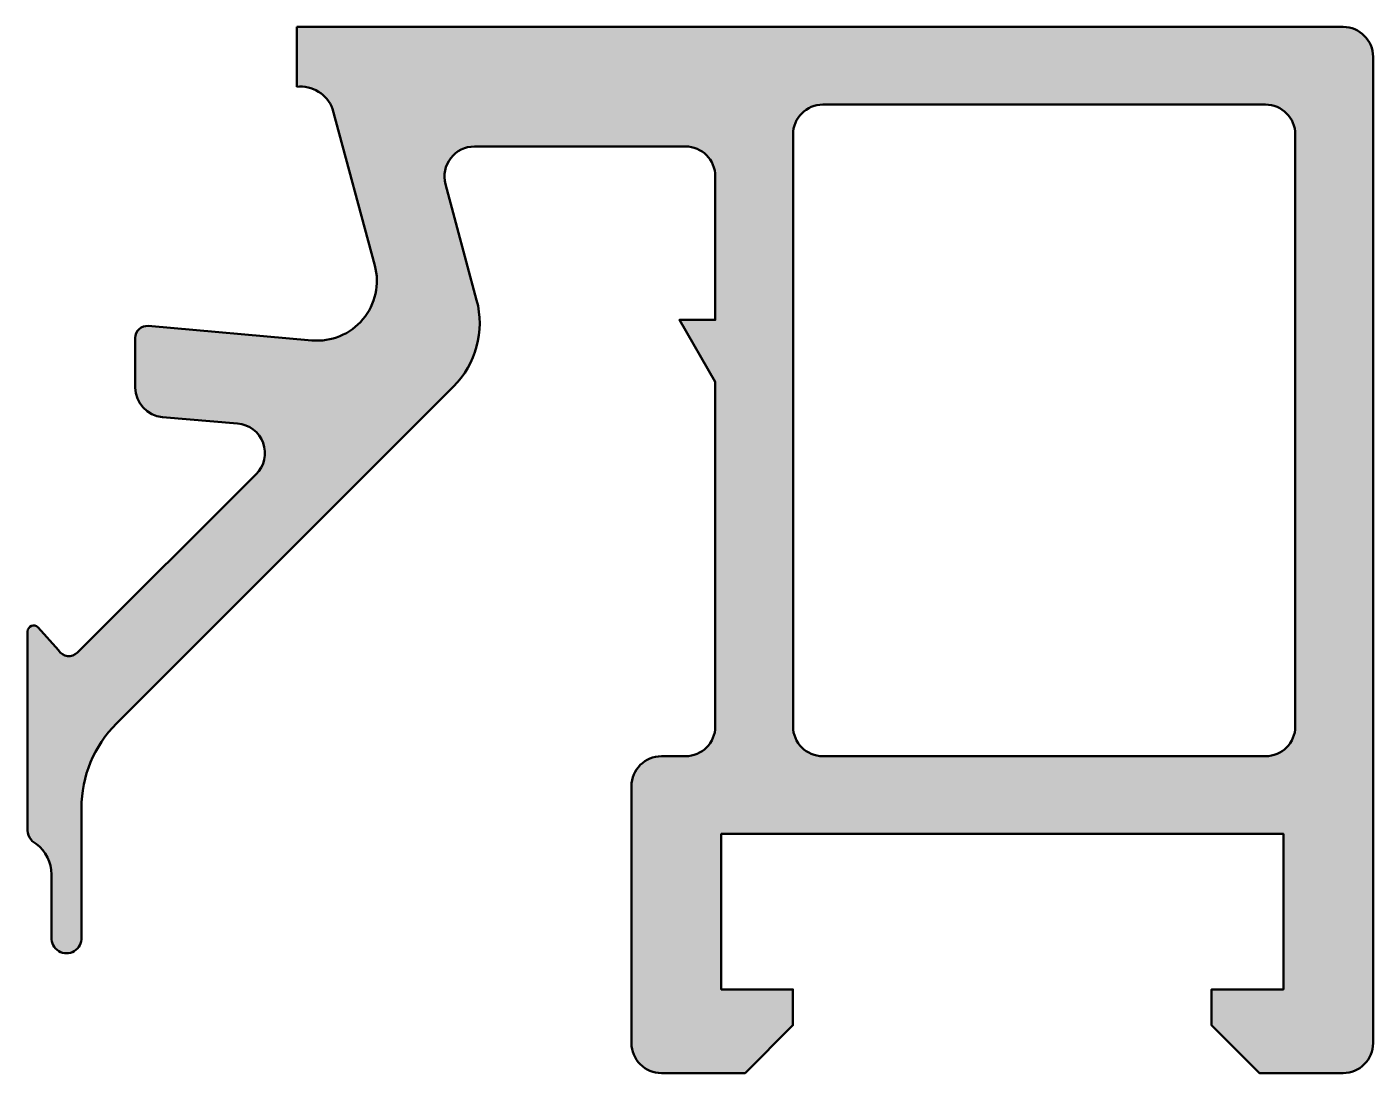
# Model space of a CAD drawing. Extents: x -4 to 18.5, y -17.5 to 0.
import ezdxf

# ---------------------------------------------------------------- set-up
doc = ezdxf.new("R2010")
doc.units = 0
doc.layers.add('0S-Alu contour', color=7, linetype='Continuous', lineweight=50)
doc.layers.add('0S-Alu hatch', color=252, linetype='Continuous', lineweight=25)

# ---------------------------------------------------------------- blocks, each defined once
blk = doc.blocks.new('361680__23BE7E81_31CE_4272_983F_886310ABAEE1_')
at = {"layer": '0S-Alu hatch'}
h = blk.add_hatch(color=256, dxfattribs=at)
edge = h.paths.add_edge_path()
edge.add_line((0.5000152587890625, 1e-16), (0.5000152587890627, -0.9999999999999429))
edge.add_ellipse((0.5581817626953676, -1.575785570622138), major_axis=(-0.5787161355219061, 0), ratio=1, start_angle=200.7654752575468, end_angle=275.76851392949766, ccw=False)
edge.add_line((1.099304199218864, -1.370605468749943), (1.806310892105103, -3.989305734634285))
edge.add_ellipse((0.8403832473466776, -4.2481283920515), major_axis=(-1.000002691446912, 0), ratio=1, start_angle=84.99991221832408, end_angle=195.0001729510592, ccw=False)
edge.add_line((0.7532257437707158, -5.244325637817354), (-1.982380199914358, -5.002422972676811))
edge.add_arc((-1.999996948242215, -5.2016455873025), 0.1999999999998576, 84.94662429489136, 180)
edge.add_line((-2.199996948242072, -5.2016455873025), (-2.199996948242186, -6.030929565429801))
edge.add_arc((-1.700000365970359, -6.030928096721888), 0.499996582273985, 180.0001683017204, 265.0002310809083)
edge.add_line((-1.743575930595396, -6.529022216796875), (-0.4884560108182528, -6.632524967193575))
edge.add_ellipse((-0.5320211618930953, -7.130615319408205), major_axis=(-0.4999919212922028, 0), ratio=1, start_angle=134.9999535197909, end_angle=265.0013822349299, ccw=False)
edge.add_line((-0.1784737706184376, -7.484163284301729), (-3.16664123535156, -10.46667480468744))
edge.add_ellipse((-3.308065351550825, -10.32518575979806), major_axis=(-0.2000498199610613, 0), ratio=1, start_angle=30.01207930669642, end_angle=134.9868505946015, ccw=False)
edge.add_line((-3.48129248619068, -10.42524719238284), (-3.825853976675714, -10.04450224947842))
edge.add_arc((-3.900000000000074, -10.11160193073824), 0.0999999999999242, 42.14404596601954, 180)
edge.add_line((-3.999999999999998, -10.11160193073824), (-3.999999999999997, -13.40162658691369))
edge.add_arc((-3.73638526512859, -13.42979543694995), 0.2651154702270074, 173.9007388061721, 243.2260988184281)
edge.add_ellipse((-4.238387879203146, -14.17755258061599), major_axis=(-0.6383972735219218, 0), ratio=1, start_angle=180, end_angle=233.1819775962116, ccw=False)
edge.add_line((-3.599990605681225, -14.17755258061599), (-3.599990844726559, -15.2303161621094))
edge.add_arc((-3.349998474121033, -15.24584898042174), 0.250474457391757, 176.4446021657082, 363.5553978342984)
edge.add_line((-3.100006103515508, -15.23031616210937), (-3.100006103515736, -13.06692199779329))
edge.add_ellipse((-1.100006103515489, -13.06692199779315), major_axis=(-2.000000000000246, 0), ratio=1, start_angle=315.00000000000364, end_angle=360, ccw=False)
edge.add_line((-2.514219665888842, -11.65270843541998), (3.120910644531478, -6.017578124999942))
edge.add_arc((2.060265092422682, -4.956903243555137), 1.500000063778706, 314.9992078296411, 374.9997963382603)
edge.add_line((3.5091552734375, -4.568679809570312), (2.989532470703125, -2.629425048828238))
edge.add_ellipse((3.472513363562808, -2.500016988129708), major_axis=(-0.5000169887526732, 0), ratio=1, start_angle=-89.99713986401918, end_angle=14.999304964616726, ccw=False)
edge.add_line((3.4724884033198, -2.000000000000027), (7.000000000000227, -1.999999999999799))
edge.add_ellipse((6.999999999999914, -2.500000000000453), major_axis=(-0.5000000000006543, 0), ratio=1, start_angle=180, end_angle=269.9999999999642, ccw=False)
edge.add_line((7.500000000000569, -2.500000000000453), (7.499999999999659, -4.90000000000006))
edge.add_line((7.499999999999659, -4.90000000000006), (6.900000000000205, -4.900000000000146))
edge.add_line((6.900000000000205, -4.900000000000146), (7.500000000000569, -5.939230484543513))
edge.add_line((7.500000000000569, -5.939230484543513), (7.500000000000001, -11.6996032714843))
edge.add_ellipse((7.00000000000003, -11.69960327148422), major_axis=(-0.4999999999999716, 0), ratio=1, start_angle=90, end_angle=180, ccw=False)
edge.add_line((7.00000000000003, -12.19960327148419), (6.598785400285922, -12.19960327148422))
edge.add_arc((6.598785400285936, -12.69960327148412), 0.4999999999999006, 90.0000000000016, 180)
edge.add_line((6.098785400286035, -12.69960327148412), (6.098785400284558, -16.99999999999974))
edge.add_arc((6.598527707534234, -17.00025769275018), 0.4997423736894679, 179.9704553617106, 270.0295446384375)
edge.add_line((6.598785400286016, -17.49999999999985), (7.99897766102811, -17.49999999999946))
edge.add_line((7.99897766102811, -17.49999999999946), (8.799057006731802, -16.69992065429579))
edge.add_line((8.799057006731802, -16.69992065429579), (8.79904174794183, -16.09985351562488))
edge.add_line((8.79904174794183, -16.09985351562488), (7.598937988176092, -16.09985351562494))
edge.add_line((7.598937988176092, -16.09985351562494), (7.598937988175978, -13.4996032714842))
edge.add_line((7.598937988175978, -13.4996032714842), (16.99984741200399, -13.49960327148428))
edge.add_line((16.99984741200399, -13.49960327148428), (16.99984741200444, -16.09985351562465))
edge.add_line((16.99984741200444, -16.09985351562465), (15.79974365223905, -16.0998535156246))
edge.add_line((15.79974365223905, -16.0998535156246), (15.79974365223825, -16.69992065429693))
edge.add_line((15.79974365223825, -16.69992065429693), (16.59980773915231, -17.49999999999988))
edge.add_line((16.59980773915231, -17.49999999999988), (17.99999999989461, -17.49999999999985))
edge.add_arc((18.00025771315201, -17.00025764680923), 0.4997424196409821, 269.9704530132976, 360.0293402173321)
edge.add_line((18.50000006726941, -17.0000017370253), (18.49999999989461, -0.4999999979581809))
edge.add_arc((17.99999999989396, -0.500000000000423), 0.5000000000006537, 0, 90)
edge.add_line((17.99999999989396, 2.307e-13), (0.5000152587890625, 1e-16))
edge = h.paths.add_edge_path()
edge.add_ellipse((9.30000000000018, -1.799999999999782), major_axis=(-0.5, 0), ratio=1, start_angle=270, end_angle=360, ccw=False)
edge.add_line((9.30000000000018, -1.299999999999782), (16.700000033582, -1.29999999999978))
edge.add_ellipse((16.700000033582, -1.79999999999978), major_axis=(-0.5, 0), ratio=1, start_angle=180, end_angle=270, ccw=False)
edge.add_line((17.200000033582, -1.79999999999978), (17.200000033582, -11.69960327148424))
edge.add_ellipse((16.700000033582, -11.69960327148424), major_axis=(-0.5, 0), ratio=1, start_angle=90, end_angle=180, ccw=False)
edge.add_line((16.700000033582, -12.19960327148424), (9.300000000000184, -12.19960327148425))
edge.add_ellipse((9.300000000000184, -11.69960327148425), major_axis=(-0.5, 0), ratio=1, start_angle=0, end_angle=90, ccw=False)
edge.add_line((8.800000000000184, -11.69960327148425), (8.80000000000018, -1.799999999999782))
at = {"layer": '0S-Alu contour', "color": 7}
for points in [[(0.5000152587890625, 1e-16), (0.5000152587890627, -0.9999999999999429)], [(17.99999999989396, 2.307e-13), (0.5000152587890625, 1e-16)], [(18.50000006726941, -17.0000017370253), (18.49999999989461, -0.4999999979581811)], [(9.30000000000018, -1.299999999999782), (16.700000033582, -1.29999999999978)], [(1.099304199218864, -1.370605468749943), (1.806310892105103, -3.989305734634285)], [(8.800000000000184, -11.69960327148425), (8.80000000000018, -1.799999999999782)], [(17.200000033582, -1.79999999999978), (17.200000033582, -11.69960327148424)], [(3.4724884033198, -2.000000000000027), (7.000000000000227, -1.999999999999799)], [(3.5091552734375, -4.568679809570312), (2.989532470703125, -2.629425048828238)], [(7.500000000000569, -2.500000000000453), (7.499999999999659, -4.90000000000006), (6.900000000000205, -4.900000000000146), (7.500000000000569, -5.939230484543513), (7.500000000000001, -11.6996032714843)], [(0.7532257437707158, -5.244325637817354), (-1.982380199914358, -5.002422972676811)], [(-2.199996948242072, -5.2016455873025), (-2.199996948242186, -6.030929565429801)], [(-2.514219665888842, -11.65270843541998), (3.120910644531478, -6.017578124999942)], [(-1.743575930595396, -6.529022216796875), (-0.4884560108182529, -6.632524967193575)], [(-0.1784737706184376, -7.484163284301729), (-3.16664123535156, -10.46667480468744)], [(-3.999999999999998, -10.11160193073824), (-3.999999999999997, -13.40162658691369)], [(-3.48129248619068, -10.42524719238284), (-3.825853976675714, -10.04450224947842)], [(7.00000000000003, -12.19960327148419), (6.598785400285922, -12.19960327148422)], [(16.700000033582, -12.19960327148424), (9.300000000000184, -12.19960327148425)], [(6.098785400286035, -12.69960327148412), (6.098785400284558, -16.99999999999974)], [(-3.100006103515508, -15.23031616210937), (-3.100006103515736, -13.06692199779329)], [(6.598785400286016, -17.49999999999985), (7.99897766102811, -17.49999999999946), (8.799057006731802, -16.69992065429579), (8.79904174794183, -16.09985351562488), (7.598937988176092, -16.09985351562494), (7.598937988175978, -13.4996032714842), (16.99984741200399, -13.49960327148428), (16.99984741200444, -16.09985351562465), (15.79974365223905, -16.0998535156246), (15.79974365223825, -16.69992065429693), (16.59980773915231, -17.49999999999988), (17.99999999989461, -17.49999999999985)], [(-3.599990605681225, -14.17755258061599), (-3.599990844726559, -15.2303161621094)]]:
    blk.add_lwpolyline(points, dxfattribs=at)
for centre, radius, start, end in [((17.99999999989396, -0.500000000000423), 0.5000000000006537, 0, 90), ((2.060265092422682, -4.956903243555137), 1.500000063778706, 314.9992078296411, 14.99979633826035), ((-1.999996948242215, -5.2016455873025), 0.1999999999998576, 84.94662429489136, 180), ((-1.700000365970359, -6.030928096721888), 0.499996582273985, 180.0001683017204, 265.0002310809083), ((-3.900000000000074, -10.11160193073824), 0.0999999999999242, 42.14404596601954, 180), ((6.598785400285936, -12.69960327148412), 0.4999999999999006, 90.0000000000016, 180), ((-3.73638526512859, -13.42979543694995), 0.2651154702270074, 173.9007388061721, 243.2260988184281), ((-3.349998474121033, -15.24584898042174), 0.250474457391757, 176.4446021657082, 3.555397834298406), ((6.598527707534234, -17.00025769275018), 0.4997423736894679, 179.9704553617106, 270.0295446384375), ((18.00025771315201, -17.00025764680923), 0.4997424196409821, 269.9704530132976, 0.0293402173321427)]:
    blk.add_arc(centre, radius, start, end, dxfattribs=at)
at = {"layer": '0S-Alu contour', "color": 7, "extrusion": (0, 0, -1)}
for centre, radius, start, end in [((-0.5581817626953676, -1.575785570622138), 0.5787161355219061, 84.23148607050237, 159.2345247424532), ((-9.30000000000018, -1.799999999999782), 0.5, 0, 90), ((-16.700000033582, -1.79999999999978), 0.5, 90, 180), ((-3.472513363562808, -2.500016988129708), 0.5000169887526732, 345.0006950353833, 89.99713986401919), ((-6.999999999999914, -2.500000000000453), 0.5000000000006543, 90.00000000003583, 180), ((-0.8403832473466776, -4.2481283920515), 1.000002691446912, 164.9998270489408, 275.0000877816759), ((0.5320211618930953, -7.130615319408205), 0.4999919212922028, 94.99861776507012, 225.0000464802092), ((3.308065351550825, -10.32518575979806), 0.2000498199610613, 225.0131494053986, 329.9879206933036), ((1.100006103515489, -13.06692199779315), 2.000000000000246, 0, 44.99999999999639), ((-7.00000000000003, -11.69960327148422), 0.4999999999999716, 180, 270), ((-9.300000000000184, -11.69960327148425), 0.5, 270, 0), ((-16.700000033582, -11.69960327148424), 0.5, 180, 270), ((4.238387879203146, -14.17755258061599), 0.6383972735219218, 126.8180224037884, 180)]:
    blk.add_arc(centre, radius, start, end, dxfattribs=at)
blk = doc.blocks.new('361680__670E9E63_07C6_4626_A41F_F84CA6734781_')
at = {"layer": '0S-Alu contour', "color": 7}
blk.add_blockref('361680__23BE7E81_31CE_4272_983F_886310ABAEE1_', (0, 0), dxfattribs=at)

msp = doc.modelspace()

# ---------------------------------------------------------------- block references
at = {"layer": '0S-Alu contour', "color": 7}
msp.add_blockref('361680__670E9E63_07C6_4626_A41F_F84CA6734781_', (0, 0), dxfattribs=at)

doc.saveas('drawing.dxf')
